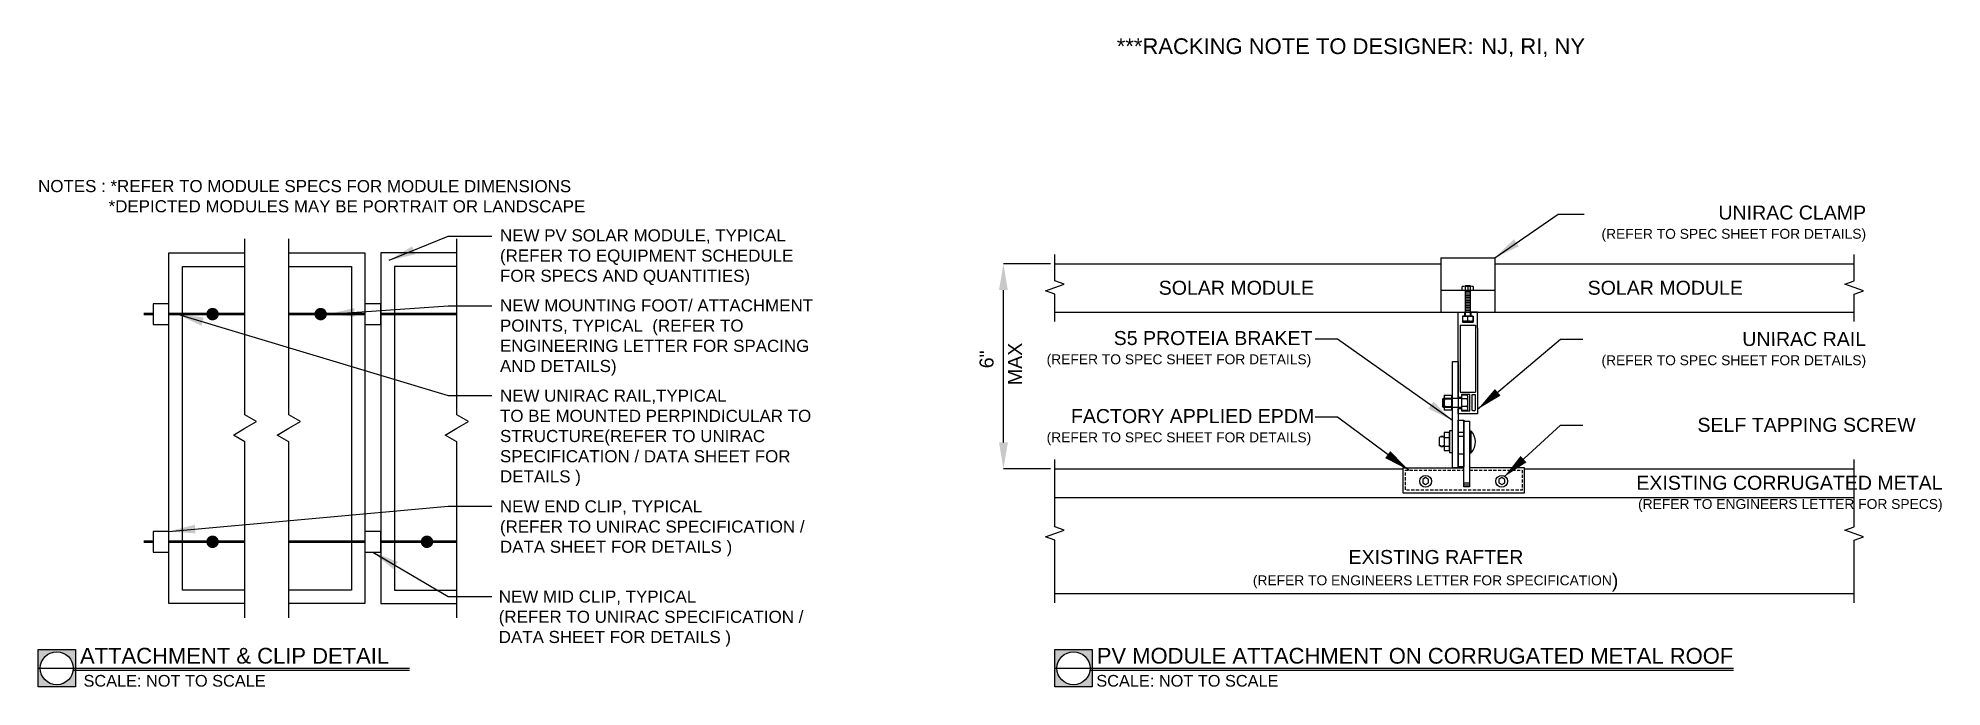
# Model space of a CAD drawing. Header units: feet. Extents: x 3971 to 4572, y 17056 to 17261.
import ezdxf

# ---------------------------------------------------------------- set-up
doc = ezdxf.new("R2010")
doc.units = ezdxf.units.FT
doc.header["$MEASUREMENT"] = 0
doc.linetypes.add('DASHED', pattern=[0.75, 0.5, -0.25])
doc.linetypes.add('HIDDEN', pattern=[0.375, 0.25, -0.125])
doc.styles.add('PAPER SPACE TXT', font='technic_.ttf', dxfattribs={"height": 0.125})
doc.styles.add('TITLE BBLOCK TEXT', font='ARIALUNI.TTF')
doc.dimstyles.new('PAPER SPACE', dxfattribs={"dimscale": 0, "dimtxt": 0.125, "dimasz": 0.125, "dimexe": 0, "dimexo": 0.020508, "dimgap": 0.041992, "dimtad": 1, "dimdec": 4, "dimzin": 3, "dimdsep": 46, "dimlunit": 4, "dimtxsty": 'PAPER SPACE TXT', "dimcen": 0.125, "dimclrd": 1, "dimclre": 1, "dimclrt": 7, "dimadec": 0, "dimazin": 0, "dimtfac": 1, "dimtdec": 4, "dimtofl": 0, "dimtmove": 2, "dimatfit": 3, "dimfxl": 1, "dimfrac": 2, "dimtolj": 1, "dimtzin": 0, "dimarcsym": 1})

msp = doc.modelspace()

# ---------------------------------------------------------------- hatches: boundary and pattern name
h = msp.add_hatch(color=6)
h.dxf.hatch_style = 1
h.paths.add_polyline_path([(3982.32, 17067.78), (3970.53, 17067.78), (3970.53, 17055.99), (3982.32, 17055.99)])
h.paths.add_polyline_path([(3981.66, 17061.89, -1), (3971.19, 17061.89, -1)], flags=16)
h = msp.add_hatch(color=6)
h.dxf.hatch_style = 1
h.paths.add_polyline_path([(4303.78, 17067.78), (4291.99, 17067.78), (4291.99, 17055.99), (4303.78, 17055.99)])
h.paths.add_polyline_path([(4303.12, 17061.89, -1), (4292.65, 17061.89, -1)], flags=16)

# ---------------------------------------------------------------- linework, layer by layer
for p, q in [((4414.02, 17191.7), (4414.02, 17174.47)), ((4414.02, 17191.7), (4431.05, 17191.7)), ((4431.05, 17191.7), (4431.05, 17174.47)), ((4431.05, 17181.29), (4414.02, 17181.29)), ((4421.52, 17173.24), (4420.84, 17173.24)), ((4420.84, 17173.24), (4420.84, 17171.32)), ((4421.52, 17174.48), (4421.52, 17173.24)), ((4423.54, 17174.48), (4423.54, 17173.24)), ((4423.54, 17173.24), (4424.23, 17173.24)), ((4424.23, 17173.24), (4424.23, 17171.32)), ((4420.07, 17170.42), (4425.01, 17170.42)), ((4420.07, 17170.42), (4420.07, 17149.21)), ((4420.84, 17171.32), (4424.23, 17171.32)), ((4425.01, 17170.42), (4425.01, 17149.21)), ((4420.07, 17149.21), (4425.01, 17149.21)), ((4422.53, 17148.4), (4420.56, 17148.4)), ((4420.56, 17148.4), (4420.56, 17147.52)), ((4423.17, 17148.4), (4422.53, 17148.4)), ((4423.17, 17143.29), (4423.17, 17148.4)), ((4423.89, 17148.4), (4424.85, 17148.4)), ((4423.89, 17143.54), (4423.89, 17148.4)), ((4424.85, 17148.4), (4424.85, 17143.54)), ((4420.56, 17147.52), (4419.44, 17147.52)), ((4419.44, 17144), (4420.59, 17144)), ((4420.59, 17144), (4420.59, 17143.29)), ((4420.59, 17143.29), (4423.17, 17143.29)), ((4424.59, 17143.28), (4424.15, 17143.28))]:
    msp.add_line(p, q)
at = {"color": 1}
for p, q in [((4290.62, 17189.79), (4275.73, 17189.79)), ((4275.73, 17133.28), (4275.73, 17181.46)), ((4421.66, 17182.67), (4423.4, 17182.67)), ((4421.78, 17182.78), (4421.9, 17182.9)), ((4421.78, 17182.66), (4421.78, 17182.78)), ((4423.29, 17182.78), (4421.78, 17182.78)), ((4421.78, 17181.29), (4421.78, 17182.66)), ((4421.78, 17173.24), (4421.78, 17181.29)), ((4421.78, 17181.29), (4423.29, 17181.29)), ((4423.29, 17180.76), (4421.78, 17180.76)), ((4423.29, 17180.22), (4421.78, 17180.22)), ((4423.29, 17179.69), (4421.78, 17179.69)), ((4423.29, 17179.16), (4421.78, 17179.16)), ((4423.29, 17178.63), (4421.78, 17178.63)), ((4423.29, 17178.1), (4421.78, 17178.1)), ((4421.9, 17182.9), (4423.17, 17182.9)), ((4422.53, 17182.56), (4422.53, 17181.29)), ((4423.29, 17182.78), (4423.17, 17182.9)), ((4423.29, 17182.78), (4423.29, 17182.66)), ((4423.29, 17182.67), (4423.29, 17181.29)), ((4423.29, 17181.29), (4423.29, 17173.24)), ((4424.13, 17173.24), (4420.94, 17173.24)), ((4420.94, 17171.79), (4420.94, 17173.24)), ((4420.94, 17173.24), (4424.13, 17173.24)), ((4423.29, 17177.56), (4421.78, 17177.56)), ((4421.78, 17173.24), (4421.78, 17177.38)), ((4423.29, 17177.03), (4421.78, 17177.03)), ((4423.29, 17176.5), (4421.78, 17176.5)), ((4423.29, 17175.97), (4421.78, 17175.97)), ((4423.29, 17175.43), (4421.78, 17175.43)), ((4423.29, 17174.9), (4421.78, 17174.9)), ((4422.53, 17171.79), (4422.53, 17173.24)), ((4423.29, 17177.38), (4423.29, 17173.24)), ((4424.13, 17173.24), (4424.13, 17171.79)), ((4423.33, 17171.67), (4421.74, 17171.67)), ((4415.06, 17148.24), (4415.06, 17143.45)), ((4417.54, 17148.24), (4417.54, 17143.45)), ((4414.79, 17147.23), (4414.52, 17146.95)), ((4414.52, 17146.95), (4414.52, 17144.74)), ((4414.79, 17144.46), (4414.52, 17144.74)), ((4415.06, 17147.23), (4414.79, 17147.23)), ((4414.79, 17144.46), (4414.79, 17147.23)), ((4414.79, 17144.46), (4415.06, 17144.46)), ((4415.06, 17147.64), (4415.06, 17147.64)), ((4419.44, 17147.23), (4415.06, 17147.23)), ((4415.06, 17144.46), (4419.44, 17144.46)), ((4415.06, 17144.05), (4415.06, 17144.05)), ((4415.22, 17147.04), (4417.37, 17147.04)), ((4415.22, 17144.65), (4417.37, 17144.65)), ((4420.56, 17147.23), (4419.44, 17147.23)), ((4419.44, 17144.46), (4420.56, 17144.46)), ((4422.37, 17147.04), (4420.56, 17147.04)), ((4422.37, 17144.65), (4420.56, 17144.65)), ((4422.57, 17144.05), (4422.57, 17147.65)), ((4290.62, 17124.95), (4275.73, 17124.95)), ((4291.99, 17085.49), (4544.68, 17085.49))]:
    msp.add_line(p, q, dxfattribs=at)
at = {"color": 6}
for p, q in [((4291.99, 17189.79), (4414.02, 17189.79)), ((4431.05, 17189.79), (4544.68, 17189.79)), ((4291.99, 17174.47), (4544.68, 17174.47)), ((4291.99, 17124.95), (4402.03, 17124.95)), ((4440.47, 17124.95), (4544.68, 17124.95)), ((4291.99, 17115.88), (4544.68, 17115.88)), ((3970.53, 17061.89), (4087.97, 17061.89)), ((4291.99, 17061.89), (4506.52, 17061.89))]:
    msp.add_line(p, q, dxfattribs=at)
at = {"color": 1, "linetype": 'Continuous'}
for p, q in [((4011.9, 17177.14), (4006.89, 17177.13)), ((4006.89, 17177.13), (4006.89, 17170.59)), ((4011.9, 17170.59), (4011.9, 17177.14)), ((4073.88, 17177.14), (4073.88, 17170.59)), ((4078.89, 17177.14), (4073.88, 17177.14)), ((4078.89, 17170.59), (4078.89, 17177.14)), ((4006.89, 17170.59), (4011.9, 17170.59)), ((4073.88, 17170.59), (4078.89, 17170.59)), ((4006.89, 17105.15), (4006.89, 17098.6)), ((4011.9, 17105.15), (4006.89, 17105.15)), ((4011.9, 17098.6), (4011.9, 17105.15)), ((4073.88, 17105.15), (4073.88, 17098.6)), ((4078.89, 17105.15), (4073.88, 17105.15)), ((4078.89, 17098.61), (4078.89, 17105.15)), ((4006.89, 17098.6), (4011.9, 17098.6)), ((4073.88, 17098.6), (4078.89, 17098.61))]:
    msp.add_line(p, q, dxfattribs=at)
at = {"color": 251, "linetype": 'Continuous'}
for p, q in [((3981.66, 17061.29), (4087.97, 17061.29)), ((4303.12, 17061.29), (4506.52, 17061.29))]:
    msp.add_line(p, q, dxfattribs=at)
at = {"color": 3, "flags": 128}
for points in [[(4035.95, 17077.86), (4035.95, 17133.52), (4032.28, 17135.64), (4035.95, 17137.76), (4039.62, 17139.88), (4035.95, 17142), (4035.95, 17197.66)], [(4049.84, 17077.86), (4049.84, 17133.52), (4046.17, 17135.64), (4049.84, 17137.76), (4053.51, 17139.88), (4049.84, 17142), (4049.84, 17197.66)], [(4102.94, 17077.86), (4102.94, 17133.52), (4099.27, 17135.64), (4102.94, 17137.76), (4106.61, 17139.88), (4102.94, 17142), (4102.94, 17197.66)]]:
    msp.add_lwpolyline(points, dxfattribs=at)
at = {"color": 7, "linetype": 'Continuous', "flags": 128}
for points in [[(4035.95, 17082.33), (4011.9, 17082.33), (4011.9, 17193.19), (4035.95, 17193.19)], [(4049.84, 17193.19), (4073.88, 17193.19), (4073.88, 17082.33), (4049.84, 17082.33)], [(4102.94, 17193.19), (4078.89, 17193.19), (4078.89, 17082.33), (4102.94, 17082.33)], [(4291.99, 17171.53), (4291.99, 17180.16), (4289.07, 17181.22), (4294.91, 17183.35), (4291.99, 17184.41), (4291.99, 17192.73)], [(4544.68, 17171.53), (4544.68, 17180.16), (4547.61, 17181.22), (4541.76, 17183.35), (4544.68, 17184.41), (4544.68, 17192.73)], [(4291.99, 17082.55), (4291.99, 17102.39), (4289.07, 17103.46), (4294.91, 17105.58), (4291.99, 17106.65), (4291.99, 17127.89)], [(4544.68, 17082.55), (4544.68, 17102.39), (4547.61, 17103.46), (4541.76, 17105.58), (4544.68, 17106.65), (4544.68, 17127.89)]]:
    msp.add_lwpolyline(points, dxfattribs=at)
at = {"color": 8, "linetype": 'Continuous', "flags": 128}
for points in [[(4035.95, 17086.62), (4016.19, 17086.62), (4016.19, 17188.89), (4035.95, 17188.89)], [(4049.84, 17188.89), (4069.59, 17188.89), (4069.59, 17086.62), (4049.84, 17086.62)], [(4102.94, 17188.89), (4083.19, 17188.89), (4083.19, 17086.62), (4102.94, 17086.62)]]:
    msp.add_lwpolyline(points, dxfattribs=at)
at = {"color": 1}
for points in [[(4424.26, 17182.56), (4424.26, 17181.29), (4420.8, 17181.29), (4420.8, 17182.56)], [(4415.06, 17148.24), (4417.54, 17148.24)], [(4422.37, 17148.24), (4420.56, 17148.24), (4420.56, 17143.45), (4422.37, 17143.45)], [(4417.54, 17143.45), (4415.06, 17143.45)]]:
    msp.add_lwpolyline(points, dxfattribs=at)
at = {"color": 7, "linetype": 'HIDDEN', "ltscale": 20, "const_width": 0.861, "flags": 128}
for points in [[(4006.89, 17173.86), (4003.95, 17173.86)], [(4035.95, 17173.86), (4011.9, 17173.86)], [(4073.88, 17173.86), (4049.84, 17173.86)], [(4102.94, 17173.86), (4078.89, 17173.86)], [(4006.89, 17101.88), (4003.95, 17101.88)], [(4035.95, 17101.88), (4011.9, 17101.88)], [(4073.88, 17101.88), (4049.84, 17101.88)], [(4102.94, 17101.88), (4078.89, 17101.88)]]:
    msp.add_lwpolyline(points, dxfattribs=at)
at = {"const_width": 1.97, "flags": 128}
for points in [[(4024.72, 17173.86, 1), (4026.69, 17173.86, 1)], [(4058.89, 17173.86, 1), (4060.86, 17173.86, 1)], [(4024.72, 17101.88, 1), (4026.69, 17101.88, 1)], [(4092.5, 17101.88, 1), (4094.47, 17101.88, 1)]]:
    msp.add_lwpolyline(points, format="xyb", close=True, dxfattribs=at)
for points in [[(4419.44, 17169.46), (4419.44, 17174.47), (4421.52, 17174.47)], [(4425.63, 17169.46), (4425.63, 17174.47), (4423.54, 17174.47)], [(4419.44, 17147.52), (4419.44, 17169.46)], [(4425.63, 17169.46), (4425.63, 17142.35), (4419.44, 17142.35), (4419.44, 17144)]]:
    msp.add_lwpolyline(points)
at = {"color": 1, "ltscale": 10}
for points in [[(4417.65, 17158.87), (4419.44, 17158.87), (4419.44, 17125.25), (4417.65, 17125.25)], [(4416.77, 17136.39), (4415.09, 17136.39), (4415.09, 17130.7), (4416.77, 17130.7)], [(4417.65, 17137.01), (4416.77, 17137.01), (4416.77, 17130.08), (4417.65, 17130.08)], [(4419.44, 17140.33), (4421.33, 17140.33), (4421.33, 17125.56), (4419.44, 17125.56)], [(4421.33, 17140.06), (4423.09, 17140.06), (4423.09, 17119.26), (4421.33, 17119.26)], [(4423.65, 17136.88), (4423.09, 17136.88), (4423.09, 17130.02), (4423.65, 17130.02)]]:
    msp.add_lwpolyline(points, close=True, dxfattribs=at)
at = {"color": 1, "ltscale": 10, "flags": 128}
for points in [[(4421.33, 17136.39), (4419.44, 17136.39)], [(4415.09, 17135.1), (4414.85, 17134.92), (4414.74, 17134.92), (4414.74, 17135.14), (4414.45, 17135.14), (4414.45, 17134.92), (4414.29, 17134.92), (4414.29, 17135.2), (4414.03, 17135.2), (4413.89, 17134.92), (4413.68, 17134.92), (4413.52, 17134.82)], [(4413.52, 17134.82), (4413.52, 17132.27)], [(4415.09, 17131.99), (4414.85, 17132.17), (4414.74, 17132.17), (4414.74, 17131.95), (4414.45, 17131.95), (4414.45, 17132.17), (4414.29, 17132.17), (4414.29, 17131.89), (4414.03, 17131.89), (4413.89, 17132.17), (4413.68, 17132.17), (4413.52, 17132.27)], [(4415.09, 17134.9), (4416.77, 17134.9)], [(4415.09, 17132.12), (4416.77, 17132.12)], [(4421.33, 17135.15), (4419.44, 17135.15)], [(4402.03, 17125.25), (4402.03, 17117.38), (4440.47, 17117.38), (4440.47, 17125.25), (4423.09, 17125.25)], [(4402.03, 17125.25), (4421.33, 17125.25)], [(4421.33, 17129.59), (4419.44, 17129.59)], [(4421.33, 17120.49), (4423.09, 17120.49)], [(4421.33, 17119.93), (4423.09, 17119.93)]]:
    msp.add_lwpolyline(points, dxfattribs=at)
at = {"color": 8, "linetype": 'DASHED', "ltscale": 2, "flags": 128}
msp.add_lwpolyline([(4423.09, 17124.48), (4439.7, 17124.48), (4439.7, 17118.15), (4402.8, 17118.15), (4402.8, 17124.48), (4421.33, 17124.48)], dxfattribs=at)
at = {"color": 1, "ltscale": 10, "flags": 128}
for points in [[(4409.21, 17122.16), (4408.28, 17121.62), (4408.28, 17120.55), (4409.21, 17120.01), (4410.15, 17120.55), (4410.15, 17121.62)], [(4433.27, 17122.16), (4432.33, 17121.62), (4432.33, 17120.55), (4433.27, 17120.01), (4434.2, 17120.55), (4434.2, 17121.62)]]:
    msp.add_lwpolyline(points, close=True, dxfattribs=at)
at = {"color": 6}
for points in [[(3970.53, 17067.78), (3982.32, 17067.78), (3982.32, 17055.99), (3970.53, 17055.99)], [(4291.99, 17067.78), (4303.78, 17067.78), (4303.78, 17055.99), (4291.99, 17055.99)]]:
    msp.add_lwpolyline(points, close=True, dxfattribs=at)
at = {"color": 1, "ltscale": 10}
for centre in [(4409.2, 17121.01), (4433.25, 17121.01)]:
    msp.add_circle(centre, 1.87, dxfattribs=at)
at = {"color": 6}
for centre in [(3976.43, 17061.89), (4297.88, 17061.89)]:
    msp.add_circle(centre, 5.23, dxfattribs=at)
at = {"color": 1}
for centre, radius, start, end in [((4421.67, 17179.07), 3.6, 76.1061, 103.89393), ((4423.4, 17179.07), 3.6, 76.10607, 103.8939), ((4421.74, 17174.37), 2.71, 252.8487, 287.1513), ((4423.33, 17174.37), 2.71, 252.8487, 287.1513), ((4416.22, 17147.64), 1.16, 149.0201, 210.9799), ((4416.37, 17147.64), 1.16, 329.0201, 30.97992), ((4421.55, 17147.64), 1.02, 324.1655, 35.8345), ((4419.46, 17145.85), 4.4, 164.2217, 195.7782), ((4416.22, 17144.05), 1.16, 149.0201, 210.9799), ((4413.13, 17145.85), 4.4, 344.2218, 15.77825), ((4416.37, 17144.05), 1.16, 329.0201, 30.97991), ((4418.77, 17145.85), 3.8, 341.6338, 18.3662), ((4421.55, 17144.05), 1.02, 324.16539, 35.8346)]:
    msp.add_arc(centre, radius, start, end, dxfattribs=at)
for centre, start, end in [((4424.15, 17143.54), 180, 270), ((4424.59, 17143.54), 270, 0)]:
    msp.add_arc(centre, 0.258, start, end)
at = {"color": 1, "ltscale": 10}
msp.add_arc((4419.71, 17133.47), 5.21, 319.74837, 40.84572, dxfattribs=at)
at = {"color": 1}
for points in [[(4274.34, 17181.46), (4277.12, 17181.46), (4275.73, 17189.79)], [(4274.34, 17133.28), (4277.12, 17133.28), (4275.73, 17124.95)]]:
    msp.add_solid(points, dxfattribs=at)

# ---------------------------------------------------------------- texts
at = {"color": 2, "char_height": 4.9766, "attachment_point": 1, "rotation": 359.98856, "style": 'TITLE BBLOCK TEXT'}
for s, insert, width in [('***RACKING NOTE TO DESIGNER:', (4311.56, 17261.07), 113.9229), ('\\pt29.859;NJ, RI, NY', (4426.78, 17261.07), 198.2811)]:
    msp.add_mtext(s, dxfattribs=dict(at, insert=insert, width=width))
at = {"color": 7, "style": 'TITLE BBLOCK TEXT'}
for s, insert, char_height, width, attachment_point, rotation in [('\\pi-19.149,l19.149;NOTES : *REFER TO MODULE SPECS FOR MODULE DIMENSIONS\\P\\pi0,l0;               *DEPICTED MODULES MAY BE PORTRAIT OR LANDSCAPE\\P\\P\\pi-19.149,l19.149;               ', (3970.54, 17216.27), 3.8299, 248.3125, 1, 359.98856), ('\\A1;\\pt646.82;UNIRAC CLAMP\\P{\\H0.7063x;(REFER TO SPEC SHEET FOR DETAILS)}', (4548.46, 17208.19), 4.4236, 87.9999, 3, 0.01144), ('NEW PV SOLAR MODULE, TYPICAL\\P(REFER TO EQUIPMENT SCHEDULE FOR SPECS AND QUANTITIES)', (4116.57, 17200.68), 3.8299, 102.2973, 1, 359.98856), ('\\A1;\\pt646.82;SOLAR MODULE', (4324.82, 17184.41), 4.4236, 111.7592, 1, 359.98856), ('\\A1;\\pt646.82;SOLAR MODULE', (4460.42, 17184.41), 4.4236, 111.7592, 1, 359.98856), ('NEW MOUNTING FOOT/ ATTACHMENT POINTS, TYPICAL  (REFER TO ENGINEERING LETTER FOR SPACING AND DETAILS)', (4116.57, 17178.54), 3.8299, 102.2973, 1, 359.98856), ('\\A1;\\pi23.983,t670.8;S5 PROTEIA BRAKET \\P\\pi2.7863,t649.61;{\\H0.7063x;(REFER TO SPEC SHEET FOR DETAILS)}', (4286.6, 17168.52), 4.4236, 86.4141, 1, 359.98856), ('\\A1;\\pt646.82;UNIRAC RAIL\\P{\\H0.7063x;(REFER TO SPEC SHEET FOR DETAILS)}', (4548.46, 17168.22), 4.4236, 87.9999, 3, 0.01144), ('\\A1;6"', (4268.18, 17156.74), 4.424, 72.7668, 1, 89.98856), ('\\A1;MAX', (4277.12, 17151.41), 4.424, 72.7668, 1, 89.98856), ('NEW UNIRAC RAIL,TYPICAL\\PTO BE MOUNTED PERPINDICULAR TO STRUCTURE(REFER TO UNIRAC SPECIFICATION / DATA SHEET FOR DETAILS )', (4116.57, 17150.01), 3.8299, 102.2973, 1, 359.98856), ('\\A1;\\pi10.461,t657.28;FACTORY APPLIED EPDM \\P\\pi2.7863,t649.61;{\\H0.7063x;(REFER TO SPEC SHEET FOR DETAILS)}', (4286.6, 17143.85), 4.4236, 86.4141, 1, 359.98856), ('\\A1;\\pt646.82;SELF TAPPING SCREW', (4564.15, 17141.07), 4.4236, 104.2547, 3, 0.01144), ('\\A1;\\pt646.82;EXISTING CORRUGATED METAL\\P{\\H0.7063x;(REFER TO ENGINEERS LETTER FOR SPECS)}', (4572.63, 17122.77), 4.4236, 126.7867, 3, 0.01144), ('NEW END CLIP, TYPICAL\\P(REFER TO UNIRAC SPECIFICATION / DATA SHEET FOR DETAILS )', (4116.56, 17115), 3.8299, 102.2973, 1, 359.98856), ('\\A1;\\pi37.708,t684.53;EXISTING RAFTER\\P\\pi7.4608,t654.28;{\\H0.7063x;(REFER TO ENGINEERS LETTER FOR SPECIFICATION})', (4347.12, 17099.29), 4.4236, 130.138, 1, 359.98856), ('NEW MID CLIP, TYPICAL\\P(REFER TO UNIRAC SPECIFICATION / DATA SHEET FOR DETAILS )', (4116.18, 17086.48), 3.8299, 102.2973, 1, 359.98856), ('ATTACHMENT & CLIP DETAIL', (3983.79, 17068.35), 4.9766, 191.6609, 1, 359.98856), ('PV MODULE ATTACHMENT ON CORRUGATED METAL ROOF ', (4305.24, 17068.35), 4.9766, 214.429, 1, 359.98856), ('SCALE: NOT TO SCALE', (3984.9, 17059.78), 3.6907, 80.1638, 1, 359.98856), ('SCALE: NOT TO SCALE', (4305.1, 17059.78), 3.6907, 80.1638, 1, 359.98856)]:
    msp.add_mtext(s, dxfattribs=dict(at, insert=insert, char_height=char_height, width=width, attachment_point=attachment_point, rotation=rotation))

# ---------------------------------------------------------------- leaders
for points in [[(4431.05, 17191.7), (4451.09, 17205.45), (4459.33, 17205.45)], [(4081.58, 17190.87), (4100.22, 17198.54), (4113.98, 17198.54)], [(4014.58, 17173.86), (4100.22, 17148.14), (4113.98, 17148.14)], [(4062.26, 17173.83), (4100.22, 17176.52), (4113.98, 17176.52)], [(4417.65, 17140.28), (4381.34, 17165.93), (4374.28, 17165.93)], [(4425.63, 17143.76), (4451.89, 17165.93), (4458.95, 17165.93)], [(4403.9, 17124.48), (4381.34, 17141.31), (4374.28, 17141.31)], [(4433.99, 17122.38), (4451.89, 17138.75), (4458.95, 17138.75)], [(4011.9, 17105.15), (4100.22, 17113.19), (4113.98, 17113.19)], [(4076.39, 17098.61), (4100.22, 17084.58), (4113.98, 17084.58)]]:
    msp.add_leader(points, dimstyle='PAPER SPACE', override={"dimscale": 66.653699, "dimtad": 0})

doc.saveas('drawing.dxf')
